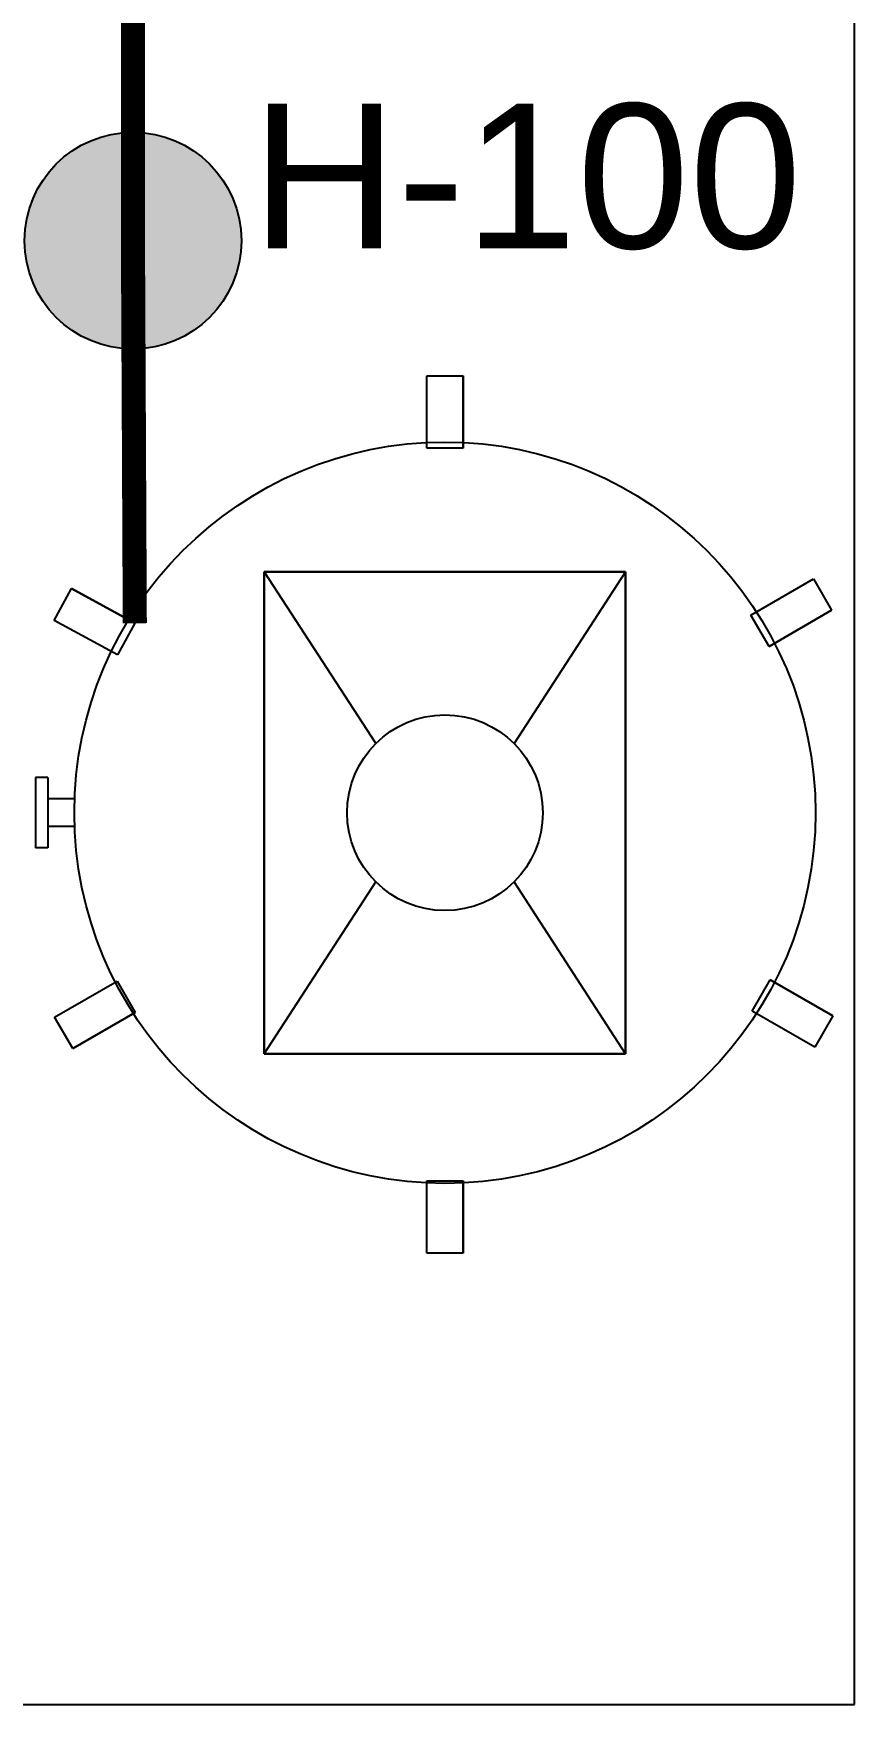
# Model space of a CAD drawing. Header units: inches. Extents: x 517790 to 538444, y 301815 to 302461.
# Drawn here: x 517891.33 to 517894.85, y 302284.9 to 302292.06 of the extents above; entities that cross this region are included whole.
import ezdxf

# ---------------------------------------------------------------- set-up
doc = ezdxf.new("R2010")
doc.units = ezdxf.units.IN
doc.header["$MEASUREMENT"] = 0
doc.linetypes.add('BLAST PROOF PARTITION-EMBED 1_DWG$0$DIVIDE2', pattern=[0.625, 0.25, -0.125, 0, -0.125, 0, -0.125])
for name, color, linetype in [('电气-接地设计-接地线', 3, '接地线'), ('硅胶总平面底图 工艺装置区', 253, 'Continuous'), ('硅胶总平面底图0804', 253, 'Continuous')]:
    doc.layers.add(name, color=color, linetype=linetype)
doc.styles.add('EESLTYPE', font='TXT.shx')
doc.styles.get("Standard").update_dxf_attribs({"font": 'arial.ttf'})
doc.linetypes.add('接地线', pattern='A,500,["/",EESLTYPE,S=200,R=0,X=0,Y=-100],-200,60,-200', length=960)

# ---------------------------------------------------------------- blocks, each defined once
blk = doc.blocks.new('PTJD2')
at = {"linetype": 'Continuous'}
blk.add_hatch(color=0, dxfattribs=at).paths.add_polyline_path([(150, 0, 1), (-150, 0, 1)])
at = {"color": 0, "linetype": 'Continuous'}
blk.add_circle((0, 0), 150, dxfattribs=at)

msp = doc.modelspace()

# ---------------------------------------------------------------- linework, layer by layer
at = {"layer": '电气-接地设计-接地线', "color": 1, "linetype": '接地线', "ltscale": 0.005, "const_width": 0.1033}
for points in [[(517891.7544, 302291.1754), (517891.7544, 302292.3397)], [(517891.7624, 302289.5355), (517891.7544, 302291.1754)]]:
    msp.add_lwpolyline(points, dxfattribs=at)
at = {"layer": '硅胶总平面底图 工艺装置区', "linetype": 'BLAST PROOF PARTITION-EMBED 1_DWG$0$DIVIDE2', "lineweight": -3, "ltscale": 400}
for p, q in [((517894.8488, 302284.8998), (517894.8488, 302347.9323)), ((517871.7027, 302284.8998), (517894.8491, 302284.8998))]:
    msp.add_line(p, q, dxfattribs=at)
at = {"layer": '硅胶总平面底图 工艺装置区', "color": 253, "linetype": 'Continuous', "lineweight": -3}
for p, q in [((517893.0149, 302290.2866), (517893.0149, 302290.5966)), ((517893.0149, 302290.2866), (517893.0149, 302290.5966)), ((517893.0149, 302290.5966), (517893.1699, 302290.5966)), ((517893.0149, 302290.5966), (517893.1699, 302290.5966)), ((517893.1699, 302290.5966), (517893.1699, 302290.2866)), ((517893.1699, 302290.2866), (517893.1699, 302290.5966)), ((517893.1699, 302290.2866), (517893.0149, 302290.2866)), ((517893.1699, 302290.2866), (517893.0149, 302290.2866)), ((517892.3174, 302289.7564), (517892.7958, 302289.0197)), ((517892.3174, 302289.7564), (517893.8674, 302289.7564)), ((517893.8674, 302289.7564), (517892.3174, 302289.7564)), ((517892.3174, 302287.6897), (517892.3174, 302289.7564)), ((517892.3174, 302289.7564), (517892.3174, 302287.6897)), ((517893.8674, 302289.7564), (517893.3891, 302289.0197)), ((517893.8674, 302289.7564), (517893.8674, 302287.6897)), ((517893.8674, 302287.6897), (517893.8674, 302289.7564)), ((517891.416, 302289.5476), (517891.4902, 302289.6837)), ((517891.416, 302289.5476), (517891.4902, 302289.6837)), ((517891.4902, 302289.6837), (517891.7624, 302289.5355)), ((517891.7624, 302289.5355), (517891.4902, 302289.6837)), ((517894.4048, 302289.5702), (517894.6732, 302289.7252)), ((517894.4048, 302289.5702), (517894.6732, 302289.7252)), ((517894.6732, 302289.7252), (517894.7507, 302289.591)), ((517894.6732, 302289.7252), (517894.7507, 302289.591)), ((517891.6883, 302289.3993), (517891.416, 302289.5476)), ((517891.6883, 302289.3993), (517891.416, 302289.5476)), ((517891.7624, 302289.5355), (517891.6883, 302289.3993)), ((517891.7624, 302289.5355), (517891.6883, 302289.3993)), ((517894.4823, 302289.436), (517894.4048, 302289.5702)), ((517894.4823, 302289.436), (517894.4048, 302289.5702)), ((517894.7507, 302289.591), (517894.4823, 302289.436)), ((517894.4823, 302289.436), (517894.7507, 302289.591)), ((517891.3358, 302288.874), (517891.3358, 302288.723)), ((517891.3899, 302288.874), (517891.3358, 302288.874)), ((517891.3899, 302288.874), (517891.3899, 302288.723)), ((517891.5043, 302288.7821), (517891.3899, 302288.7821)), ((517891.3358, 302288.723), (517891.3358, 302288.5721)), ((517891.3899, 302288.723), (517891.3899, 302288.5721)), ((517891.5043, 302288.664), (517891.3899, 302288.664)), ((517891.3899, 302288.5721), (517891.3358, 302288.5721)), ((517892.3174, 302287.6897), (517892.7958, 302288.4264)), ((517893.8674, 302287.6897), (517893.3891, 302288.4264)), ((517891.4185, 302287.8461), (517891.687, 302288.0011)), ((517891.4185, 302287.8461), (517891.687, 302288.0011)), ((517891.687, 302288.0011), (517891.7645, 302287.8669)), ((517891.687, 302288.0011), (517891.7645, 302287.8669)), ((517894.4103, 302287.8727), (517894.4878, 302288.0069)), ((517894.4103, 302287.8727), (517894.4878, 302288.0069)), ((517894.4878, 302288.0069), (517894.7563, 302287.8519)), ((517894.7563, 302287.8519), (517894.4878, 302288.0069)), ((517891.496, 302287.7119), (517891.4185, 302287.8461)), ((517891.496, 302287.7119), (517891.4185, 302287.8461)), ((517891.7645, 302287.8669), (517891.496, 302287.7119)), ((517891.496, 302287.7119), (517891.7645, 302287.8669)), ((517894.6788, 302287.7177), (517894.4103, 302287.8727)), ((517894.6788, 302287.7177), (517894.4103, 302287.8727)), ((517894.7563, 302287.8519), (517894.6788, 302287.7177)), ((517894.7563, 302287.8519), (517894.6788, 302287.7177)), ((517893.8674, 302287.6897), (517892.3174, 302287.6897)), ((517892.3174, 302287.6897), (517893.8674, 302287.6897)), ((517893.0149, 302287.1449), (517893.1699, 302287.1449)), ((517893.0149, 302287.1449), (517893.1699, 302287.1449)), ((517893.0149, 302286.8349), (517893.0149, 302287.1449)), ((517893.0149, 302286.8349), (517893.0149, 302287.1449)), ((517893.1699, 302287.1449), (517893.1699, 302286.8349)), ((517893.1699, 302286.8349), (517893.1699, 302287.1449)), ((517893.1699, 302286.8349), (517893.0149, 302286.8349)), ((517893.1699, 302286.8349), (517893.0149, 302286.8349))]:
    msp.add_line(p, q, dxfattribs=at)
at = {"layer": '硅胶总平面底图 工艺装置区', "lineweight": -3}
msp.add_line((517894.8491, 302284.8998), (517894.8491, 302284.8998), dxfattribs=at)
at = {"layer": '硅胶总平面底图 工艺装置区', "color": 253, "linetype": 'Continuous', "lineweight": -3}
for radius in [1.5892, 1.5892, 0.4195, 0.4195]:
    msp.add_circle((517893.0924, 302288.723), radius, dxfattribs=at)
at = {"layer": '硅胶总平面底图0804', "color": 253, "linetype": 'Continuous', "lineweight": 20}
for p, q in [((517894.8488, 302284.8998), (517894.8488, 302347.9323)), ((517894.8492, 302294.1752), (517894.8492, 302285.5989)), ((517894.8492, 302294.0932), (517894.8492, 302289.0345)), ((517894.8492, 302285.7695), (517894.8492, 302285.5989))]:
    msp.add_line(p, q, dxfattribs=at)
at = {"layer": '硅胶总平面底图0804', "lineweight": 20}
msp.add_line((517871.7024, 302284.8998), (517894.8488, 302284.8998), dxfattribs=at)

# ---------------------------------------------------------------- block references
at = {"layer": '电气-接地设计-接地线', "color": 1, "xscale": 0.003099962358235064, "yscale": 0.003099962358235064, "zscale": 0.001033320786078354}
msp.add_blockref('PTJD2', (517891.7544, 302291.1754), dxfattribs=at)

# ---------------------------------------------------------------- texts
at = {"layer": '硅胶总平面底图 工艺装置区', "color": 9}
msp.add_text('H-100', height=0.61999, dxfattribs=at).set_placement((517892.2632, 302291.1428))

doc.saveas('drawing.dxf')
